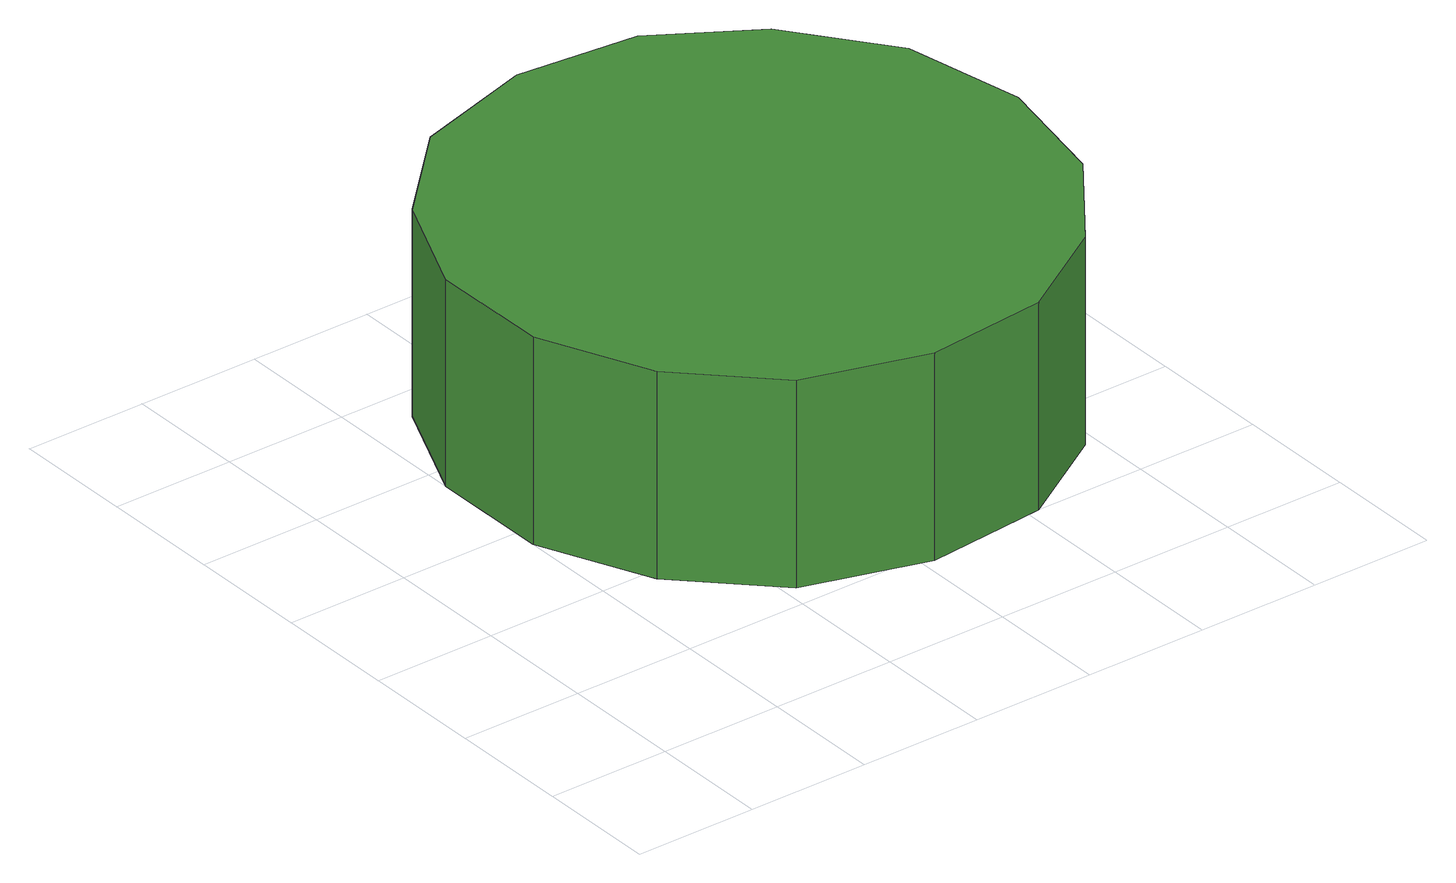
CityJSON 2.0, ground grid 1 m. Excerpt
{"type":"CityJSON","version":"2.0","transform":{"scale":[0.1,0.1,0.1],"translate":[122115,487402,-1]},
"CityObjects":{
"tree1":{"type":"SolitaryVegetationObject","attributes":{"function":"something"},"geometry":[{"type":"MultiSurface","lod":"1","boundaries":[[[0,1,2,3,4,5,6,7,8,9,10,11,12,13,14]],[[15,16,17,18,19,20,21,22,23,24,25,26,27,28,29]],[[0,29,28,1]],[[1,28,27,2]],[[2,27,26,3]],[[3,26,25,4]],[[4,25,24,5]],[[5,24,23,6]],[[6,23,22,7]],[[7,22,21,8]],[[8,21,20,9]],[[9,20,19,10]],[[10,19,18,11]],[[11,18,17,12]],[[12,17,16,13]],[[13,16,15,14]],[[14,15,29,0]]]}]},
"tree2":{"type":"SolitaryVegetationObject","attributes":{"function":"something"}},
"tree3":{"type":"SolitaryVegetationObject","attributes":{"function":"something"}}
},
"vertices":[
[57,33,25],[55,43,25],[49,51,25],[41,56,25],[31,57,25],[21,54,25],[14,47,25],[10,38,25],[10,28,25],[14,19,25],[21,12,25],[31,9,25],[41,10,25],[49,15,25],[55,23,25],[55,23,8],[49,15,8],[41,10,8],[31,9,8],[21,12,8],[14,19,8],[10,28,8],[10,38,8],[14,47,8],[21,54,8],[31,57,8],[41,56,8],[49,51,8],[55,43,8],[57,33,8]
]}
